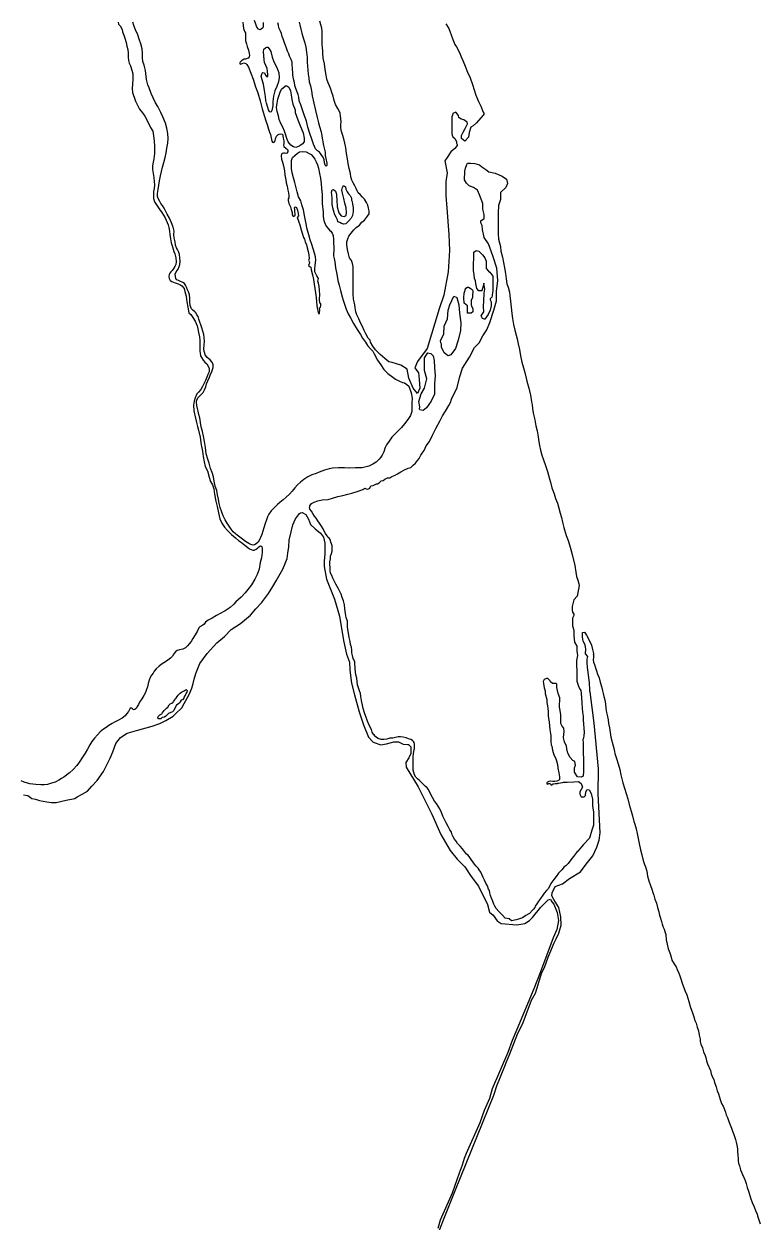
# Model space of a CAD drawing. Extents: x 283583 to 658922, y 889284 to 1241133.
# Drawn here: x 539245 to 548595, y 1180037 to 1195258 of the extents above; entities that cross this region are included whole.
import ezdxf

# ---------------------------------------------------------------- set-up
doc = ezdxf.new("R2010")
doc.units = 0
doc.header["$MEASUREMENT"] = 0
doc.layers.add('LIMON', color=7, linetype='Continuous')

msp = doc.modelspace()

# ---------------------------------------------------------------- linework, layer by layer
at = {"layer": 'LIMON', "color": 241}
for points in [[(540440, 1195280), (540445, 1195254), (540468, 1195235), (540494, 1195186), (540497, 1195159), (540514, 1195114), (540530, 1195065), (540544, 1195021), (540553, 1194974), (540563, 1194934), (540570, 1194889), (540570, 1194835), (540574, 1194795), (540581, 1194760), (540598, 1194727), (540614, 1194673), (540626, 1194624), (540626, 1194558), (540623, 1194492), (540619, 1194438), (540623, 1194389), (540637, 1194349), (540643, 1194329), (540662, 1194277), (540683, 1194235), (540713, 1194177), (540751, 1194127), (540779, 1194087), (540802, 1194050), (540814, 1194019), (540833, 1193989), (540854, 1193944), (540880, 1193895), (540891, 1193836), (540898, 1193775), (540903, 1193700), (540903, 1193613), (540894, 1193543), (540888, 1193504), (540876, 1193457), (540878, 1193408), (540885, 1193358), (540894, 1193307), (540901, 1193255), (540904, 1193215), (540901, 1193166), (540892, 1193128), (540890, 1193086), (540892, 1193039), (540904, 1192999), (540929, 1192959), (540964, 1192910), (540995, 1192863), (541016, 1192830), (541039, 1192795), (541077, 1192706), (541085, 1192674), (541094, 1192625), (541099, 1192582), (541106, 1192528), (541115, 1192477), (541134, 1192425), (541148, 1192369), (541162, 1192336), (541174, 1192289), (541179, 1192237), (541174, 1192204), (541162, 1192176), (541139, 1192143), (541126, 1192128), (541112, 1192109), (541100, 1192091), (541088, 1192074), (541086, 1192048), (541090, 1192025), (541104, 1192001), (541125, 1191987), (541165, 1191971), (541205, 1191957), (541226, 1191950), (541252, 1191933), (541278, 1191898), (541290, 1191860), (541304, 1191802), (541311, 1191762), (541315, 1191727), (541327, 1191661), (541339, 1191590), (541364, 1191569), (541390, 1191529), (541421, 1191482), (541444, 1191424), (541452, 1191387), (541464, 1191340), (541476, 1191282), (541478, 1191239), (541480, 1191185), (541478, 1191145), (541480, 1191103), (541482, 1191075), (541487, 1191040), (541499, 1191019), (541522, 1190986), (541542, 1190963), (541566, 1190940), (541587, 1190909), (541596, 1190881), (541598, 1190862), (541596, 1190837), (541580, 1190804), (541566, 1190771), (541551, 1190729), (541530, 1190687), (541514, 1190651), (541493, 1190616), (541462, 1190579), (541443, 1190558), (541420, 1190508), (541406, 1190466), (541398, 1190414), (541405, 1190342), (541424, 1190250), (541435, 1190193), (541449, 1190143), (541463, 1190096), (541484, 1190007), (541498, 1189911), (541514, 1189831), (541523, 1189765), (541535, 1189697), (541547, 1189638), (541575, 1189580), (541598, 1189500), (541616, 1189447), (541639, 1189402), (541656, 1189351), (541667, 1189285), (541684, 1189194), (541698, 1189128), (541716, 1189046), (541733, 1188973), (541758, 1188914), (541794, 1188865), (541831, 1188823), (541880, 1188773), (541932, 1188729), (541969, 1188696), (542009, 1188672), (542052, 1188637), (542089, 1188606), (542109, 1188591), (542130, 1188582), (542154, 1188575), (542168, 1188575), (542194, 1188586), (542215, 1188603), (542229, 1188617), (542248, 1188626), (542266, 1188621), (542273, 1188596), (542271, 1188544), (542264, 1188474), (542247, 1188415), (542231, 1188333), (542207, 1188265), (542179, 1188204), (542137, 1188133), (542106, 1188093), (542054, 1188032), (542003, 1187974), (541937, 1187915), (541910, 1187888), (541863, 1187844), (541800, 1187804), (541736, 1187769), (541692, 1187741), (541637, 1187710), (541583, 1187682), (541553, 1187659), (541533, 1187632), (541517, 1187622), (541479, 1187599), (541467, 1187585), (541444, 1187540), (541418, 1187496), (541390, 1187449), (541371, 1187411), (541345, 1187385), (541321, 1187357), (541296, 1187331), (541263, 1187315), (541220, 1187308), (541190, 1187299), (541171, 1187282), (541148, 1187254), (541134, 1187228), (541105, 1187200), (541072, 1187174), (541045, 1187154), (541020, 1187140), (540989, 1187119), (540963, 1187101), (540923, 1187065), (540900, 1187037), (540888, 1187009), (540865, 1186986), (540848, 1186957), (540836, 1186922), (540824, 1186878), (540815, 1186838), (540801, 1186803), (540787, 1186765), (540768, 1186725), (540744, 1186683), (540714, 1186643), (540699, 1186614), (540685, 1186586), (540673, 1186567), (540652, 1186550), (540635, 1186546), (540623, 1186557), (540609, 1186567), (540595, 1186565), (540584, 1186550), (540572, 1186525), (540553, 1186497), (540529, 1186468), (540492, 1186440), (540447, 1186414), (540396, 1186386), (540365, 1186370), (540325, 1186347), (540288, 1186321), (540256, 1186299), (540211, 1186263), (540181, 1186228), (540141, 1186184), (540108, 1186141), (540082, 1186099), (540051, 1186045), (540023, 1185996), (539988, 1185942), (539950, 1185883), (539917, 1185836), (539870, 1185787), (539823, 1185745), (539753, 1185691), (539721, 1185671), (539686, 1185650), (539641, 1185627), (539594, 1185613), (539545, 1185594), (539503, 1185592), (539458, 1185592), (539395, 1185596), (539320, 1185606), (539249, 1185625), (539209, 1185641)], [(542024, 1195283), (542029, 1195238), (542035, 1195202), (542037, 1195186), (542049, 1195160), (542058, 1195146), (542061, 1195122), (542058, 1195078), (542060, 1195045), (542070, 1195005), (542081, 1194970), (542098, 1194925), (542105, 1194885), (542111, 1194858), (542106, 1194842), (542094, 1194823), (542059, 1194811), (542043, 1194811), (542021, 1194800), (542010, 1194790), (542000, 1194781), (541991, 1194774), (541986, 1194764), (541986, 1194753), (541998, 1194748), (542017, 1194757), (542038, 1194764), (542064, 1194757), (542078, 1194745), (542099, 1194708), (542127, 1194635), (542155, 1194558), (542185, 1194461), (542214, 1194382), (542244, 1194281), (542270, 1194182), (542300, 1194083), (542318, 1194028), (542334, 1193981), (542350, 1193923), (542362, 1193883), (542376, 1193852), (542385, 1193810), (542389, 1193792), (542394, 1193771), (542403, 1193757), (542415, 1193752), (542424, 1193757), (542434, 1193773), (542441, 1193799), (542455, 1193832), (542471, 1193851), (542488, 1193858), (542509, 1193862), (542528, 1193858), (542535, 1193837), (542539, 1193806), (542546, 1193773), (542546, 1193740), (542544, 1193719), (542546, 1193701), (542572, 1193682), (542591, 1193665), (542598, 1193654), (542598, 1193635), (542586, 1193618), (542570, 1193614), (542555, 1193616), (542541, 1193616), (542527, 1193614), (542518, 1193602), (542511, 1193583), (542518, 1193541), (542529, 1193501), (542544, 1193454), (542553, 1193391), (542560, 1193341), (542572, 1193278), (542577, 1193239), (542589, 1193197), (542596, 1193148), (542605, 1193112), (542608, 1193077), (542608, 1193051), (542603, 1193035), (542601, 1193014), (542610, 1192976), (542629, 1192934), (542640, 1192899), (542650, 1192861), (542652, 1192835), (542659, 1192819), (542673, 1192814), (542680, 1192819), (542690, 1192826), (542690, 1192847), (542687, 1192871), (542687, 1192901), (542683, 1192920), (542690, 1192932), (542704, 1192936), (542708, 1192927), (542718, 1192894), (542727, 1192852), (542732, 1192819), (542720, 1192805), (542715, 1192791), (542727, 1192770), (542736, 1192739), (542750, 1192706), (542765, 1192643), (542783, 1192589), (542797, 1192544), (542808, 1192524), (542817, 1192491), (542834, 1192454), (542843, 1192414), (542857, 1192367), (542862, 1192325), (542869, 1192273), (542859, 1192257), (542866, 1192240), (542871, 1192219), (542864, 1192203), (542861, 1192189), (542876, 1192177), (542890, 1192167), (542894, 1192135), (542911, 1192071), (542922, 1192012), (542932, 1191951), (542941, 1191897), (542948, 1191841), (542957, 1191782), (542960, 1191728), (542964, 1191686), (542969, 1191646), (542978, 1191613), (542988, 1191585), (542996, 1191572), (543001, 1191593), (543003, 1191619), (543001, 1191652), (543010, 1191659), (543015, 1191678), (543015, 1191704), (543005, 1191711), (543001, 1191762), (543003, 1191823), (542998, 1191873), (542996, 1191927), (542987, 1191967), (542980, 1191992), (542985, 1192025), (542966, 1192058), (542942, 1192110), (542942, 1192147), (542945, 1192190), (542950, 1192227), (542953, 1192257), (542948, 1192299), (542937, 1192346), (542918, 1192402), (542902, 1192456), (542881, 1192515), (542862, 1192581), (542841, 1192653), (542824, 1192740), (542808, 1192825), (542794, 1192897), (542775, 1192961), (542761, 1193013), (542731, 1193062), (542715, 1193125), (542697, 1193195), (542685, 1193246), (542669, 1193303), (542653, 1193368), (542643, 1193420), (542643, 1193523), (542657, 1193561), (542688, 1193587), (542719, 1193615), (542747, 1193633), (542787, 1193638), (542829, 1193633), (542869, 1193612), (542892, 1193598), (542918, 1193570), (542939, 1193542), (542958, 1193506), (542972, 1193467), (542988, 1193427), (542998, 1193359), (543012, 1193297), (543021, 1193227), (543023, 1193166), (543033, 1193093), (543032, 1193032), (543035, 1192978), (543044, 1192866), (543046, 1192809), (543056, 1192762), (543067, 1192727), (543084, 1192689), (543110, 1192661), (543128, 1192640), (543142, 1192624), (543161, 1192600), (543171, 1192570), (543177, 1192520), (543177, 1192464), (543181, 1192435), (543181, 1192367), (543176, 1192346), (543178, 1192313), (543185, 1192280), (543192, 1192235), (543204, 1192160), (543220, 1192078), (543232, 1192000), (543251, 1191939), (543267, 1191874), (543286, 1191791), (543299, 1191748), (543320, 1191687), (543336, 1191633), (543364, 1191574), (543395, 1191523), (543430, 1191454), (543479, 1191375), (543521, 1191311), (543547, 1191267), (543582, 1191215), (543608, 1191175), (543641, 1191135), (543676, 1191102), (543695, 1191067), (543737, 1190987), (543777, 1190926), (543817, 1190870), (543868, 1190818), (543929, 1190771), (543966, 1190744), (544017, 1190718), (544052, 1190704), (544078, 1190697), (544109, 1190678), (544132, 1190655), (544165, 1190572), (544177, 1190504), (544174, 1190446), (544172, 1190382), (544172, 1190333), (544155, 1190284), (544120, 1190232), (544078, 1190178), (544042, 1190131), (543920, 1190009), (543883, 1189958), (543852, 1189913), (543833, 1189878), (543817, 1189824), (543797, 1189781), (543778, 1189755), (543757, 1189727), (543719, 1189691), (543677, 1189666), (543625, 1189642), (543541, 1189621), (543456, 1189619), (543381, 1189614), (543315, 1189617), (543240, 1189617), (543165, 1189615), (543121, 1189605), (543064, 1189591), (542994, 1189565), (542955, 1189548), (542903, 1189529), (542852, 1189506), (542802, 1189471), (542758, 1189435), (542720, 1189403), (542685, 1189367), (542652, 1189323), (542617, 1189285), (542577, 1189248), (542537, 1189213), (542497, 1189180), (542464, 1189152), (542431, 1189121), (542386, 1189072), (542356, 1189032), (542339, 1188997), (542321, 1188945), (542307, 1188910), (542292, 1188856), (542279, 1188813), (542268, 1188773), (542251, 1188735), (542237, 1188705), (542221, 1188674), (542195, 1188653), (542174, 1188641), (542155, 1188637), (542129, 1188644), (542103, 1188656), (542061, 1188681), (542021, 1188712), (541986, 1188740), (541953, 1188764), (541934, 1188780), (541904, 1188808), (541876, 1188841), (541850, 1188879), (541827, 1188916), (541803, 1188959), (541777, 1189008), (541759, 1189057), (541738, 1189116), (541726, 1189165), (541716, 1189219), (541702, 1189276), (541693, 1189330), (541674, 1189386), (541663, 1189449), (541653, 1189506), (541637, 1189560), (541616, 1189611), (541597, 1189677), (541580, 1189728), (541561, 1189798), (541552, 1189878), (541540, 1189955), (541526, 1190021), (541512, 1190082), (541496, 1190138), (541486, 1190197), (541477, 1190254), (541468, 1190298), (541456, 1190340), (541448, 1190372), (541441, 1190410), (541436, 1190454), (541443, 1190485), (541460, 1190511), (541478, 1190532), (541521, 1190574), (541540, 1190609), (541554, 1190649), (541565, 1190686), (541580, 1190724), (541601, 1190769), (541615, 1190811), (541631, 1190839), (541642, 1190868), (541649, 1190892), (541647, 1190929), (541640, 1190953), (541628, 1190969), (541612, 1190990), (541595, 1191005), (541574, 1191021), (541562, 1191035), (541548, 1191056), (541544, 1191075), (541534, 1191098), (541532, 1191136), (541534, 1191178), (541537, 1191228), (541534, 1191272), (541530, 1191314), (541518, 1191354), (541504, 1191399), (541492, 1191437), (541478, 1191469), (541467, 1191509), (541457, 1191540), (541443, 1191563), (541431, 1191584), (541417, 1191601), (541392, 1191620), (541373, 1191638), (541363, 1191662), (541358, 1191680), (541353, 1191727), (541353, 1191769), (541348, 1191816), (541337, 1191853), (541323, 1191881), (541311, 1191914), (541299, 1191940), (541285, 1191959), (541262, 1191975), (541226, 1191992), (541210, 1192001), (541189, 1192008), (541175, 1192025), (541168, 1192051), (541165, 1192081), (541180, 1192109), (541205, 1192144), (541215, 1192175), (541224, 1192201), (541229, 1192241), (541227, 1192288), (541220, 1192328), (541206, 1192367), (541194, 1192393), (541182, 1192412), (541171, 1192447), (541166, 1192492), (541154, 1192539), (541148, 1192582), (541151, 1192627), (541141, 1192676), (541118, 1192730), (541092, 1192791), (541064, 1192843), (541043, 1192885), (541027, 1192920), (541003, 1192953), (540984, 1192977), (540966, 1193010), (540949, 1193040), (540940, 1193068), (540942, 1193104), (540949, 1193155), (540959, 1193209), (540966, 1193266), (540978, 1193329), (540992, 1193385), (541006, 1193439), (541023, 1193500), (541038, 1193562), (541052, 1193619), (541061, 1193680), (541073, 1193745), (541076, 1193802), (541071, 1193865), (541059, 1193936), (541043, 1193999), (541008, 1194079), (540982, 1194135), (540945, 1194210), (540917, 1194255), (540888, 1194318), (540863, 1194375), (540837, 1194445), (540817, 1194486), (540801, 1194552), (540791, 1194665), (540773, 1194735), (540756, 1194780), (540752, 1194827), (540749, 1194888), (540745, 1194944), (540728, 1195005), (540710, 1195066), (540691, 1195122), (540663, 1195184), (540639, 1195240), (540630, 1195282)], [(542284, 1195277), (542284, 1195232), (542279, 1195211), (542260, 1195190), (542244, 1195185), (542223, 1195192), (542204, 1195216), (542190, 1195254), (542173, 1195301)], [(542740, 1195282), (542748, 1195246), (542762, 1195190), (542776, 1195143), (542793, 1195082), (542812, 1195018), (542826, 1194962), (542835, 1194901), (542842, 1194830), (542842, 1194774), (542846, 1194720), (542856, 1194621), (542862, 1194569), (542869, 1194524), (542883, 1194472), (542899, 1194407), (542908, 1194343), (542929, 1194254), (542948, 1194160), (542969, 1194071), (542985, 1194003), (542999, 1193954), (543020, 1193888), (543030, 1193834), (543048, 1193716), (543062, 1193662), (543071, 1193631), (543073, 1193588), (543078, 1193549), (543092, 1193488), (543092, 1193462), (543082, 1193450), (543070, 1193466), (543061, 1193495), (543059, 1193532), (543049, 1193556), (543014, 1193614), (542998, 1193631), (542974, 1193647), (542960, 1193657), (542949, 1193671), (542925, 1193732), (542902, 1193795), (542878, 1193866), (542853, 1193948), (542832, 1194023), (542806, 1194105), (542785, 1194166), (542761, 1194230), (542743, 1194281), (542736, 1194328), (542729, 1194363), (542712, 1194403), (542694, 1194450), (542685, 1194475), (542681, 1194515), (542674, 1194543), (542667, 1194564), (542664, 1194583), (542660, 1194613), (542660, 1194646), (542655, 1194674), (542655, 1194700), (542653, 1194736), (542653, 1194773), (542639, 1194806), (542620, 1194848), (542611, 1194879), (542594, 1194914), (542578, 1194952), (542552, 1195029), (542536, 1195069), (542524, 1195099), (542517, 1195137), (542502, 1195166), (542483, 1195211), (542478, 1195244), (542469, 1195274)], [(544606, 1195259), (544641, 1195199), (544659, 1195155), (544672, 1195122), (544693, 1195059), (544718, 1194999), (544738, 1194968), (544777, 1194896), (544800, 1194840), (544819, 1194794), (544850, 1194722), (544881, 1194644), (544912, 1194572), (544941, 1194490), (544966, 1194422), (544985, 1194353), (545018, 1194273), (545048, 1194215), (545079, 1194139), (545091, 1194116), (545079, 1194098), (544992, 1194002), (544952, 1193963), (544921, 1193945), (544899, 1193879), (544891, 1193818), (544847, 1193770), (544803, 1193801), (544803, 1193840), (544825, 1193884), (544851, 1193928), (544878, 1193989), (544873, 1194011), (544834, 1194042), (544799, 1194050), (544768, 1194068), (544764, 1194094), (544729, 1194138), (544694, 1194121), (544689, 1194099), (544680, 1194077), (544680, 1193866), (544685, 1193844), (544693, 1193823), (544720, 1193801), (544741, 1193765), (544741, 1193744), (544746, 1193726), (544746, 1193713), (544719, 1193678), (544667, 1193634), (544619, 1193560), (544592, 1193520), (544623, 1193367), (544605, 1193253), (544605, 1193077), (544618, 1192919), (544642, 1192584), (544650, 1192382), (544632, 1192110), (544579, 1191812), (544518, 1191637), (544366, 1191135), (544243, 1190968), (544212, 1190889), (544256, 1190828), (544265, 1190740), (544273, 1190631), (544243, 1190565), (544190, 1190631), (544133, 1190758), (544112, 1190872), (544033, 1190925), (543923, 1190956), (543878, 1190967), (543829, 1191006), (543768, 1191058), (543711, 1191118), (543678, 1191166), (543648, 1191217), (543642, 1191240), (543619, 1191265), (543588, 1191322), (543568, 1191365), (543548, 1191404), (543523, 1191454), (543499, 1191511), (543475, 1191563), (543462, 1191602), (543452, 1191651), (543447, 1191690), (543439, 1191727), (543433, 1191762), (543429, 1191828), (543425, 1191882), (543429, 1191923), (543428, 1191973), (543426, 1192012), (543429, 1192065), (543426, 1192132), (543425, 1192177), (543420, 1192213), (543405, 1192255), (543382, 1192288), (543366, 1192339), (543353, 1192393), (543345, 1192452), (543348, 1192490), (543359, 1192530), (543371, 1192561), (543402, 1192600), (543434, 1192642), (543466, 1192671), (543507, 1192703), (543539, 1192740), (543571, 1192764), (543608, 1192817), (543630, 1192847), (543630, 1192882), (543623, 1192919), (543615, 1192955), (543595, 1192992), (543570, 1193031), (543544, 1193058), (543517, 1193090), (543492, 1193111), (543476, 1193137), (543465, 1193169), (543447, 1193202), (543428, 1193239), (543409, 1193275), (543397, 1193316), (543393, 1193358), (543377, 1193423), (543365, 1193487), (543357, 1193543), (543344, 1193612), (543335, 1193683), (543322, 1193743), (543307, 1193800), (543291, 1193853), (543279, 1193892), (543271, 1193938), (543272, 1193979), (543274, 1194013), (543271, 1194053), (543267, 1194091), (543262, 1194126), (543249, 1194156), (543233, 1194183), (543204, 1194233), (543187, 1194286), (543171, 1194341), (543156, 1194387), (543142, 1194428), (543125, 1194472), (543109, 1194511), (543094, 1194556), (543086, 1194608), (543070, 1194681), (543061, 1194752), (543045, 1194824), (543041, 1194889), (543040, 1194926), (543038, 1194947), (543034, 1195011), (543035, 1195064), (543033, 1195119), (543033, 1195164), (543030, 1195205), (543016, 1195246), (543002, 1195295)], [(539240, 1185465), (539296, 1185455), (539343, 1185420), (539391, 1185408), (539444, 1185392), (539536, 1185376), (539595, 1185368), (539656, 1185368), (539781, 1185398), (539891, 1185418), (539919, 1185441), (539984, 1185473), (540053, 1185510), (540108, 1185574), (540177, 1185648), (540257, 1185761), (540338, 1185931), (540376, 1186013), (540413, 1186117), (540472, 1186191), (540554, 1186250), (540673, 1186280), (540873, 1186339), (540972, 1186369), (541048, 1186411), (541141, 1186462), (541168, 1186493), (541250, 1186570), (541279, 1186623), (541345, 1186739), (541377, 1186821), (541393, 1186879), (541409, 1186935), (541430, 1187006), (541480, 1187133), (541572, 1187259), (541695, 1187395), (541793, 1187477), (541878, 1187564), (541994, 1187641), (542124, 1187746), (542190, 1187826), (542264, 1187905), (542352, 1188024), (542407, 1188111), (542447, 1188185), (542535, 1188333), (542561, 1188402), (542588, 1188468), (542596, 1188534), (542609, 1188614), (542614, 1188701), (542638, 1188804), (542662, 1188894), (542694, 1188972), (542746, 1189038), (542758, 1189047), (542779, 1189052), (542825, 1189027), (542861, 1188965), (542887, 1188897), (542943, 1188846), (543011, 1188789), (543052, 1188737), (543067, 1188660), (543067, 1188526), (543057, 1188433), (543057, 1188366), (543087, 1188206), (543190, 1187952), (543252, 1187736), (543303, 1187426), (543344, 1187250), (543380, 1187152), (543386, 1187049), (543406, 1186884), (543442, 1186734), (543504, 1186517), (543560, 1186352), (543622, 1186197), (543679, 1186135), (543777, 1186099), (543849, 1186114), (543942, 1186140), (544004, 1186140), (544061, 1186109), (544123, 1186104), (544124, 1186106), (544128, 1186104), (544159, 1186073), (544159, 1185990), (544133, 1185933), (544097, 1185877), (544102, 1185815), (544251, 1185567), (544426, 1185221), (544542, 1184960), (544658, 1184756), (544750, 1184648), (544844, 1184549), (544927, 1184427), (545018, 1184305), (545134, 1184071), (545158, 1183976), (545204, 1183935), (545256, 1183862), (545308, 1183831), (545504, 1183813), (545607, 1183831), (545665, 1183869), (545705, 1183907), (545809, 1184037), (545902, 1184130), (545933, 1184138), (545943, 1184118), (545952, 1184105), (545975, 1184076), (546019, 1183971), (546035, 1183866), (546013, 1183753), (545966, 1183646), (545805, 1183215), (545722, 1182998), (545505, 1182482), (545447, 1182344), (545392, 1182190), (545194, 1181731), (545159, 1181605), (545092, 1181456), (545034, 1181296), (544862, 1180910), (544837, 1180846), (544812, 1180761), (544773, 1180659), (544685, 1180403), (544532, 1180063), (544501, 1179956)], [(544396, 1179609), (544573, 1180066), (544725, 1180446), (545215, 1181647), (545252, 1181766), (545353, 1182016), (545374, 1182072), (545418, 1182175), (545519, 1182435), (545547, 1182491), (545587, 1182573), (545692, 1182854), (545745, 1182947), (545824, 1183207), (545858, 1183272), (545906, 1183402), (545981, 1183586), (546005, 1183637), (546041, 1183708), (546068, 1183809), (546067, 1183913), (546039, 1184034), (545974, 1184133), (545949, 1184182), (545953, 1184218), (545992, 1184298), (546085, 1184335), (546175, 1184403), (546313, 1184485), (546387, 1184584), (546472, 1184691), (546522, 1184800), (546553, 1184888), (546563, 1184981), (546538, 1185477), (546543, 1185797), (546487, 1186375), (546438, 1186772), (546436, 1186777), (546435, 1186777), (546435, 1186797), (546427, 1186891), (546421, 1186953), (546413, 1187025), (546405, 1187083), (546400, 1187142), (546401, 1187190), (546406, 1187222), (546380, 1187258), (546381, 1187318), (546374, 1187368), (546347, 1187422), (546345, 1187436), (546340, 1187477), (546339, 1187529), (546364, 1187532), (546391, 1187491), (546440, 1187395), (546456, 1187364), (546468, 1187312), (546480, 1187259), (546480, 1187245), (546479, 1187247), (546481, 1187212), (546477, 1187178), (546479, 1187152), (546491, 1187121), (546504, 1187078), (546519, 1187040), (546532, 1186998), (546551, 1186951), (546565, 1186898), (546580, 1186843), (546580, 1186843), (546580, 1186843), (546580, 1186843), (546580, 1186843), (546580, 1186843), (546595, 1186786), (546603, 1186750), (546612, 1186712), (546624, 1186670), (546633, 1186615), (546637, 1186562), (546647, 1186511), (546653, 1186476), (546665, 1186419), (546672, 1186370), (546682, 1186315), (546691, 1186258), (546701, 1186197), (546729, 1186087), (546741, 1186042), (546753, 1185988), (546774, 1185927), (546795, 1185857), (546814, 1185785), (546829, 1185717), (546846, 1185651), (546853, 1185617), (546872, 1185549), (546893, 1185481), (546914, 1185415), (546933, 1185341), (546958, 1185259), (546975, 1185197), (546994, 1185127), (547006, 1185090), (547021, 1185031), (547033, 1184972), (547048, 1184908), (547058, 1184847), (547077, 1184764), (547094, 1184703), (547110, 1184630), (547129, 1184581), (547140, 1184549), (547157, 1184494), (547167, 1184431), (547182, 1184374), (547205, 1184314), (547220, 1184268), (547235, 1184223), (547247, 1184192), (547258, 1184141), (547281, 1184088), (547292, 1184035), (547311, 1183980), (547320, 1183934), (547333, 1183896), (547343, 1183854), (547352, 1183822), (547366, 1183782), (547377, 1183757), (547388, 1183729), (547400, 1183689), (547404, 1183621), (547417, 1183566), (547430, 1183507), (547442, 1183479), (547451, 1183458), (547457, 1183433), (547465, 1183401), (547476, 1183365), (547497, 1183331), (547509, 1183311), (547528, 1183279), (547543, 1183245), (547562, 1183201), (547578, 1183165), (547591, 1183127), (547608, 1183070), (547625, 1183025), (547644, 1182970), (547665, 1182923), (547680, 1182881), (547690, 1182837), (547712, 1182761), (547734, 1182706), (547755, 1182645), (547769, 1182598), (547782, 1182562), (547797, 1182512), (547812, 1182467), (547822, 1182412), (547833, 1182359), (547837, 1182330), (547843, 1182296), (547863, 1182250), (547876, 1182201), (547897, 1182155), (547907, 1182128), (547917, 1182086), (547930, 1182048), (547968, 1181963), (547976, 1181921), (547991, 1181876), (548008, 1181849), (548018, 1181811), (548037, 1181756), (548052, 1181705), (548067, 1181665), (548082, 1181622), (548088, 1181593), (548107, 1181544), (548126, 1181508), (548146, 1181465), (548157, 1181435), (548167, 1181401), (548182, 1181365), (548201, 1181316), (548216, 1181272), (548231, 1181230), (548247, 1181191), (548262, 1181149), (548277, 1181111), (548284, 1181087), (548291, 1181053), (548301, 1181015), (548310, 1180968), (548310, 1180932), (548312, 1180888), (548318, 1180843), (548316, 1180809), (548322, 1180786), (548333, 1180750), (548347, 1180701), (548373, 1180642), (548394, 1180595), (548408, 1180565), (548418, 1180527), (548433, 1180478), (548454, 1180417), (548475, 1180345), (548496, 1180287), (548522, 1180232), (548538, 1180182), (548557, 1180137), (548562, 1180114), (548579, 1180067), (548595, 1180016)]]:
    msp.add_lwpolyline(points, dxfattribs=at)
for points in [[(542313, 1194956), (542321, 1194961), (542330, 1194962), (542331, 1194962), (542342, 1194962), (542361, 1194941), (542379, 1194909), (542400, 1194838), (542421, 1194777), (542458, 1194706), (542482, 1194637), (542485, 1194576), (542479, 1194523), (542458, 1194462), (542431, 1194407), (542413, 1194341), (542408, 1194274), (542405, 1194216), (542392, 1194158), (542386, 1194142), (542373, 1194137), (542362, 1194147), (542352, 1194166), (542344, 1194195), (542325, 1194251), (542318, 1194285), (542315, 1194335), (542299, 1194412), (542286, 1194494), (542273, 1194547), (542260, 1194597), (542270, 1194634), (542281, 1194642), (542302, 1194637), (542315, 1194608), (542328, 1194589), (542342, 1194592), (542344, 1194613), (542339, 1194658), (542334, 1194693), (542318, 1194730), (542302, 1194769), (542297, 1194804), (542292, 1194859), (542286, 1194904), (542292, 1194939)], [(542561, 1194467), (542563, 1194474), (542586, 1194474), (542610, 1194455), (542631, 1194410), (542639, 1194358), (542647, 1194299), (542660, 1194241), (542689, 1194167), (542692, 1194133), (542726, 1194040), (542760, 1193955), (542792, 1193876), (542805, 1193807), (542803, 1193762), (542781, 1193733), (542739, 1193704), (542697, 1193688), (542668, 1193696), (542633, 1193720), (542601, 1193760), (542583, 1193802), (542567, 1193858), (542553, 1193896), (542534, 1193946), (542510, 1193994), (542489, 1194044), (542479, 1194089), (542463, 1194145), (542455, 1194195), (542460, 1194253), (542471, 1194303), (542482, 1194340), (542498, 1194391), (542516, 1194428)], [(544842, 1193314), (544844, 1193347), (544844, 1193386), (544853, 1193426), (544871, 1193474), (544879, 1193491), (544919, 1193491), (544971, 1193487), (545033, 1193469), (545063, 1193443), (545112, 1193408), (545151, 1193381), (545230, 1193364), (545318, 1193324), (545375, 1193285), (545388, 1193232), (545366, 1193179), (545300, 1193118), (545300, 1193026), (545273, 1192952), (545269, 1192859), (545269, 1192592), (545273, 1192522), (545297, 1192430), (545303, 1192373), (545322, 1192297), (545337, 1192227), (545349, 1192159), (545362, 1192087), (545371, 1192019), (545379, 1191958), (545394, 1191916), (545411, 1191852), (545416, 1191807), (545426, 1191737), (545433, 1191660), (545443, 1191580), (545451, 1191516), (545464, 1191442), (545479, 1191368), (545496, 1191303), (545509, 1191259), (545522, 1191194), (545539, 1191122), (545554, 1191043), (545571, 1190963), (545592, 1190889), (545606, 1190830), (545625, 1190760), (545635, 1190718), (545660, 1190632), (545679, 1190543), (545692, 1190456), (545699, 1190423), (545705, 1190370), (545718, 1190298), (545733, 1190228), (545747, 1190152), (545764, 1190089), (545777, 1190014), (545787, 1189951), (545793, 1189903), (545807, 1189844), (545824, 1189778), (545845, 1189721), (545869, 1189649), (545894, 1189571), (545919, 1189480), (545933, 1189436), (545952, 1189365), (545979, 1189288), (545998, 1189231), (546022, 1189172), (546034, 1189123), (546055, 1189043), (546072, 1188986), (546088, 1188927), (546101, 1188862), (546132, 1188758), (546156, 1188697), (546175, 1188641), (546191, 1188580), (546208, 1188517), (546242, 1188377), (546257, 1188294), (546266, 1188238), (546281, 1188192), (546294, 1188145), (546298, 1188125), (546289, 1188076), (546272, 1187990), (546229, 1187944), (546209, 1187858), (546209, 1187815), (546212, 1187785), (546229, 1187762), (546232, 1187742), (546212, 1187709), (546212, 1187610), (546229, 1187557), (546232, 1187484), (546238, 1187405), (546268, 1187352), (546268, 1187292), (546278, 1187233), (546265, 1187170), (546265, 1187104), (546268, 1187047), (546268, 1186908), (546294, 1186832), (546311, 1186803), (546321, 1186791), (546322, 1186757), (546331, 1186634), (546335, 1186566), (546341, 1186513), (546348, 1186465), (546350, 1186416), (546352, 1186361), (546358, 1186310), (546362, 1186257), (546358, 1186217), (546351, 1186183), (546344, 1186169), (546350, 1186124), (546350, 1185989), (546353, 1185928), (546352, 1185766), (546350, 1185703), (546323, 1185690), (546278, 1185692), (546239, 1185751), (546239, 1185806), (546252, 1185841), (546244, 1185888), (546216, 1185900), (546185, 1185937), (546153, 1185993), (546142, 1186051), (546135, 1186088), (546111, 1186133), (546100, 1186194), (546106, 1186271), (546103, 1186310), (546082, 1186337), (546063, 1186369), (546063, 1186408), (546066, 1186480), (546058, 1186538), (546050, 1186580), (546051, 1186699), (546032, 1186752), (546016, 1186829), (546016, 1186869), (546000, 1186877), (545961, 1186877), (545932, 1186901), (545929, 1186914), (545924, 1186917), (545907, 1186936), (545901, 1186944), (545883, 1186944), (545854, 1186928), (545842, 1186906), (545845, 1186877), (545854, 1186822), (545864, 1186786), (545868, 1186752), (545885, 1186676), (545889, 1186638), (545896, 1186595), (545900, 1186561), (545904, 1186523), (545904, 1186487), (545906, 1186472), (545910, 1186434), (545917, 1186392), (545923, 1186337), (545927, 1186299), (545931, 1186263), (545940, 1186218), (545940, 1186144), (545942, 1186100), (545950, 1186081), (545954, 1186055), (545961, 1186032), (545977, 1185972), (545998, 1185934), (546010, 1185898), (546021, 1185849), (546025, 1185802), (546038, 1185745), (546046, 1185692), (546050, 1185661), (546036, 1185646), (546016, 1185639), (545989, 1185635), (545964, 1185635), (545932, 1185637), (545911, 1185635), (545896, 1185627), (545885, 1185616), (545885, 1185606), (545894, 1185602), (545904, 1185604), (545913, 1185610), (545923, 1185610), (545932, 1185604), (545936, 1185597), (545942, 1185589), (545953, 1185591), (545959, 1185599), (545968, 1185604), (545974, 1185604), (545993, 1185608), (546010, 1185608), (546023, 1185610), (546026, 1185613), (546035, 1185613), (546037, 1185614), (546087, 1185623), (546097, 1185627), (546146, 1185627), (546232, 1185630), (546289, 1185633), (546325, 1185610), (546341, 1185560), (546308, 1185504), (546308, 1185471), (546325, 1185441), (546361, 1185441), (546378, 1185458), (546381, 1185504), (546398, 1185534), (546424, 1185527), (546450, 1185481), (546467, 1185411), (546467, 1185325), (546480, 1185243), (546480, 1185081), (546460, 1185015), (546427, 1184915), (546353, 1184832), (546281, 1184747), (546272, 1184744), (546264, 1184730), (546226, 1184682), (546192, 1184637), (546156, 1184591), (546129, 1184563), (546106, 1184549), (546079, 1184511), (546036, 1184471), (546005, 1184427), (545977, 1184391), (545939, 1184338), (545920, 1184302), (545903, 1184272), (545884, 1184249), (545854, 1184217), (545837, 1184190), (545805, 1184148), (545780, 1184112), (545761, 1184080), (545740, 1184052), (545733, 1184034), (545718, 1184012), (545690, 1183984), (545682, 1183975), (545675, 1183966), (545668, 1183959), (545658, 1183954), (545622, 1183931), (545579, 1183904), (545529, 1183884), (545496, 1183878), (545440, 1183865), (545407, 1183888), (545357, 1183898), (545326, 1183937), (545298, 1183961), (545279, 1183982), (545245, 1184020), (545226, 1184050), (545212, 1184077), (545195, 1184122), (545184, 1184151), (545172, 1184185), (545163, 1184221), (545157, 1184249), (545147, 1184267), (545133, 1184307), (545111, 1184343), (545094, 1184379), (545080, 1184413), (545067, 1184445), (545048, 1184483), (545029, 1184512), (545014, 1184531), (544989, 1184559), (544967, 1184583), (544946, 1184615), (544926, 1184645), (544907, 1184670), (544886, 1184698), (544865, 1184710), (544840, 1184746), (544814, 1184780), (544785, 1184814), (544753, 1184848), (544736, 1184876), (544715, 1184903), (544696, 1184931), (544683, 1184958), (544675, 1184992), (544656, 1185022), (544632, 1185063), (544608, 1185108), (544587, 1185150), (544566, 1185194), (544547, 1185239), (544526, 1185285), (544505, 1185321), (544484, 1185355), (544461, 1185385), (544435, 1185429), (544412, 1185470), (544395, 1185508), (544380, 1185535), (544368, 1185554), (544343, 1185575), (544322, 1185596), (544295, 1185621), (544265, 1185651), (544244, 1185670), (544223, 1185691), (544208, 1185719), (544197, 1185748), (544189, 1185780), (544187, 1185822), (544187, 1185852), (544189, 1185879), (544191, 1185911), (544189, 1185951), (544193, 1185985), (544198, 1186015), (544206, 1186055), (544207, 1186082), (544205, 1186107), (544201, 1186128), (544193, 1186141), (544180, 1186154), (544159, 1186166), (544131, 1186177), (544099, 1186188), (544063, 1186198), (544027, 1186200), (544000, 1186200), (543964, 1186192), (543930, 1186183), (543894, 1186184), (543854, 1186173), (543818, 1186167), (543784, 1186169), (543746, 1186179), (543723, 1186194), (543699, 1186215), (543696, 1186229), (543688, 1186226), (543670, 1186259), (543660, 1186294), (543631, 1186351), (543609, 1186400), (543587, 1186459), (543572, 1186506), (543556, 1186561), (543546, 1186604), (543538, 1186640), (543531, 1186664), (543525, 1186715), (543519, 1186750), (543509, 1186786), (543500, 1186811), (543484, 1186862), (543478, 1186901), (543472, 1186945), (543462, 1186988), (543456, 1187029), (543452, 1187064), (543452, 1187090), (543450, 1187119), (543448, 1187135), (543448, 1187160), (543440, 1187170), (543436, 1187182), (543428, 1187197), (543420, 1187236), (543412, 1187269), (543408, 1187305), (543404, 1187340), (543394, 1187375), (543390, 1187411), (543378, 1187464), (543368, 1187520), (543359, 1187566), (543357, 1187603), (543355, 1187642), (543353, 1187670), (543340, 1187718), (543328, 1187769), (543320, 1187826), (543316, 1187877), (543304, 1187930), (543289, 1187973), (543273, 1188016), (543253, 1188055), (543239, 1188083), (543222, 1188110), (543206, 1188141), (543185, 1188184), (543170, 1188219), (543154, 1188250), (543140, 1188282), (543136, 1188315), (543134, 1188352), (543132, 1188390), (543132, 1188425), (543138, 1188462), (543140, 1188497), (543152, 1188531), (543159, 1188562), (543159, 1188605), (543160, 1188630), (543152, 1188652), (543143, 1188673), (543137, 1188695), (543133, 1188708), (543121, 1188724), (543107, 1188740), (543095, 1188757), (543074, 1188783), (543058, 1188814), (543044, 1188844), (543025, 1188879), (543001, 1188916), (542979, 1188944), (542956, 1188981), (542936, 1189003), (542915, 1189040), (542897, 1189067), (542877, 1189095), (542874, 1189115), (542876, 1189125), (542878, 1189138), (542898, 1189165), (542931, 1189183), (542979, 1189199), (543032, 1189212), (543111, 1189217), (543166, 1189233), (543233, 1189254), (543296, 1189267), (543360, 1189283), (543410, 1189299), (543489, 1189323), (543548, 1189344), (543574, 1189362), (543593, 1189352), (543614, 1189346), (543640, 1189359), (543653, 1189389), (543680, 1189394), (543722, 1189415), (543735, 1189415), (543759, 1189428), (543783, 1189455), (543810, 1189460), (543831, 1189473), (543863, 1189492), (543892, 1189491), (543919, 1189509), (543962, 1189527), (543991, 1189543), (544033, 1189567), (544081, 1189593), (544126, 1189614), (544158, 1189625), (544189, 1189651), (544219, 1189678), (544245, 1189712), (544266, 1189736), (544285, 1189778), (544303, 1189807), (544327, 1189839), (544356, 1189897), (544396, 1189953), (544433, 1190035), (544476, 1190117), (544531, 1190222), (544562, 1190279), (544599, 1190340), (544641, 1190411), (544665, 1190448), (544677, 1190490), (544747, 1190639), (544782, 1190779), (544817, 1190884), (544905, 1191025), (544967, 1191147), (545028, 1191209), (545072, 1191296), (545125, 1191371), (545165, 1191467), (545213, 1191621), (545248, 1191739), (545248, 1191858), (545266, 1191998), (545253, 1192156), (545200, 1192314), (545144, 1192463), (545091, 1192546), (545071, 1192649), (545067, 1192697), (545050, 1192733), (545050, 1192759), (545089, 1192785), (545089, 1192838), (545076, 1192904), (545076, 1192978), (545032, 1193088), (545006, 1193145), (544954, 1193180), (544901, 1193202), (544866, 1193237), (544840, 1193276)], [(543214, 1193095), (543216, 1193073), (543218, 1193019), (543224, 1192934), (543243, 1192857), (543276, 1192820), (543314, 1192810), (543336, 1192823), (543344, 1192863), (543338, 1192923), (543323, 1192983), (543308, 1193040), (543301, 1193076), (543292, 1193109), (543284, 1193147), (543291, 1193179), (543305, 1193204), (543329, 1193191), (543334, 1193158), (543349, 1193126), (543369, 1193099), (543388, 1193078), (543404, 1193046), (543407, 1193021), (543413, 1193001), (543419, 1192970), (543427, 1192926), (543425, 1192876), (543418, 1192824), (543403, 1192792), (543369, 1192751), (543334, 1192721), (543303, 1192716), (543277, 1192724), (543258, 1192736), (543233, 1192744), (543227, 1192770), (543212, 1192803), (543195, 1192832), (543183, 1192876), (543169, 1192921), (543161, 1192963), (543159, 1192998), (543161, 1193044), (543154, 1193086), (543153, 1193122), (543160, 1193152), (543175, 1193156), (543203, 1193135)], [(545099, 1191507), (545094, 1191507), (545068, 1191516), (545055, 1191551), (545086, 1191603), (545081, 1191669), (545086, 1191739), (545090, 1191836), (545099, 1191888), (545086, 1191963), (545082, 1191941), (545060, 1191871), (545064, 1191871), (545051, 1191866), (545025, 1191867), (544998, 1191897), (544985, 1191959), (544981, 1191994), (544968, 1192024), (544963, 1192073), (544955, 1192125), (544955, 1192222), (544959, 1192266), (544959, 1192358), (544990, 1192380), (545025, 1192371), (545069, 1192327), (545100, 1192287), (545117, 1192244), (545117, 1192151), (545148, 1192116), (545165, 1192103), (545200, 1192055), (545200, 1191871), (545196, 1191840), (545191, 1191822), (545191, 1191805), (545187, 1191787), (545169, 1191766), (545169, 1191752), (545178, 1191726), (545178, 1191678), (545169, 1191621), (545143, 1191568)], [(544858, 1191906), (544858, 1191902), (544880, 1191915), (544893, 1191915), (544915, 1191902), (544937, 1191884), (544946, 1191867), (544946, 1191849), (544941, 1191823), (544941, 1191779), (544928, 1191748), (544928, 1191718), (544924, 1191696), (544932, 1191674), (544945, 1191643), (544945, 1191599), (544928, 1191582), (544906, 1191582), (544880, 1191586), (544880, 1191678), (544836, 1191713), (544832, 1191779), (544836, 1191840)], [(544538, 1191234), (544577, 1191323), (544581, 1191420), (544625, 1191512), (544634, 1191621), (544656, 1191691), (544704, 1191801), (544744, 1191783), (544770, 1191691), (544779, 1191582), (544796, 1191463), (544792, 1191362), (544761, 1191240), (544726, 1191135), (544669, 1191056), (544633, 1191043), (544581, 1191082), (544550, 1191152), (544550, 1191192), (544542, 1191209), (544538, 1191234)], [(544273, 1190393), (544260, 1190460), (544291, 1190561), (544331, 1190631), (544361, 1190749), (544335, 1190854), (544335, 1191017), (544375, 1191078), (544414, 1191073), (544445, 1191043), (544454, 1190981), (544462, 1190894), (544467, 1190788), (544462, 1190692), (544462, 1190556), (544418, 1190464), (544357, 1190381), (544317, 1190346), (544273, 1190354), (544269, 1190363), (544273, 1190393)], [(541314, 1186769), (541301, 1186752), (541298, 1186735), (541281, 1186712), (541274, 1186691), (541258, 1186670), (541243, 1186666), (541228, 1186646), (541221, 1186630), (541199, 1186615), (541184, 1186605), (541156, 1186559), (541148, 1186538), (541131, 1186518), (541111, 1186510), (541082, 1186500), (541064, 1186482), (541048, 1186463), (541029, 1186452), (541002, 1186446), (540982, 1186430), (540951, 1186430), (540947, 1186444), (540955, 1186463), (540972, 1186483), (540995, 1186492), (541002, 1186504), (541012, 1186518), (541025, 1186534), (541039, 1186547), (541057, 1186565), (541072, 1186578), (541090, 1186609), (541102, 1186621), (541122, 1186629), (541141, 1186641), (541143, 1186652), (541157, 1186668), (541172, 1186686), (541179, 1186694), (541191, 1186713), (541204, 1186731), (541231, 1186757), (541248, 1186767), (541280, 1186785), (541305, 1186801), (541317, 1186790)]]:
    msp.add_lwpolyline(points, close=True, dxfattribs=at)

doc.saveas('drawing.dxf')
